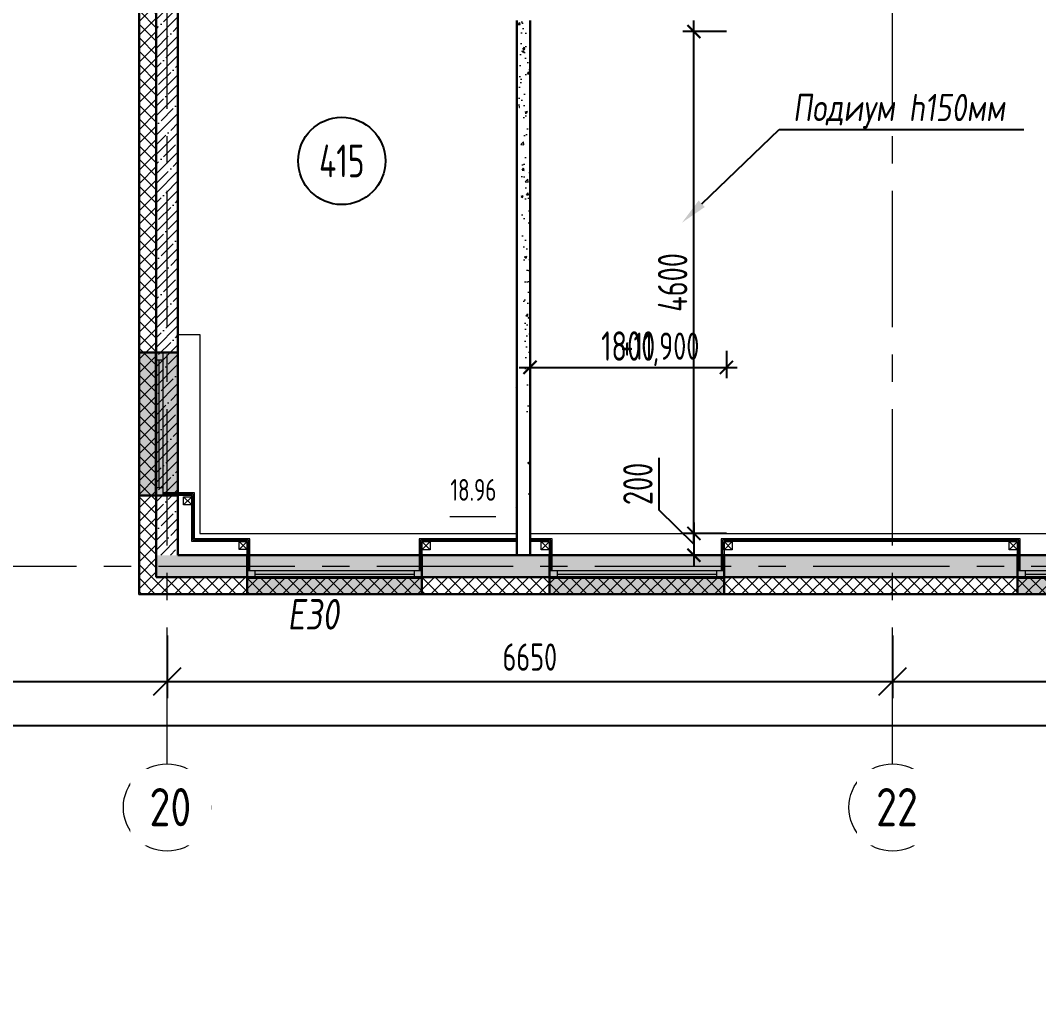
# Model space of a CAD drawing. Header units: millimetres. Extents: x -265044 to 366616, y 0 to 292181.
# Drawn here: x 249181 to 258514, y 51243 to 60206 of the extents above; entities that cross this region are included whole.
import ezdxf
from ezdxf import colors
from ezdxf.entities.mleader import LeaderData, LeaderLine
from ezdxf.enums import TextEntityAlignment as Align
from ezdxf.math import Vec2, Vec3

# ---------------------------------------------------------------- set-up
doc = ezdxf.new("R2010")
doc.units = ezdxf.units.MM
doc.header["$MEASUREMENT"] = 0
doc.header["$PDMODE"] = 3
doc.header["$PDSIZE"] = -4
doc.linetypes.add('CENTER', pattern=[2, 1.25, -0.25, 0.25, -0.25])
doc.layers.get('0').update_dxf_attribs({"color": 250, "lineweight": 9})
doc.layers.get('Defpoints').update_dxf_attribs({"color": 6})
for name, color, linetype, lineweight in [('_0', 250, 'Continuous', 9), ('АР_Маркер экспликации', 239, 'Continuous', 13), ('АР_Навесной фасад', 5, 'Continuous', 5), ('АР_Номер помещения', 1, 'Continuous', 25), ('АР_Окна БЛОК', 250, 'Continuous', 13), ('АР_Оси', 193, 'Continuous', 9), ('АР_Оси размеры', 164, 'Continuous', 9), ('АР_Отметки', 250, 'Continuous', 15), ('АР_Перегородки газоблок', 165, 'Continuous', 30), ('АР_Перегородки газоблок_Штрих', 165, 'Continuous', 5), ('АР_Подоконники', 163, 'Continuous', 9), ('АР_Помещения_площадь', 19, 'Continuous', 9), ('АР_Сущ Несущая стена', 202, 'Continuous', 30), ('АР_Утеплитель', 250, 'Continuous', 9), ('АР_Штриховка монолит', 250, 'Continuous', 9), ('СТЕНЫ кирпич ЛИДЕР', 250, 'Continuous', 15)]:
    doc.layers.add(name, color=color, linetype=linetype, lineweight=lineweight)
doc.layers.add('АР_ПБ_Двери', color=7, linetype='Continuous', lineweight=15, true_color=0xdb0000)
doc.styles.add('ISOCPEUR', font='isocpeur.ttf', dxfattribs={"width": 0.7})
doc.styles.get("Standard").update_dxf_attribs({"font": 'isocpeur.ttf'})
doc.styles.add('Архитект', font='isocpeur.ttf', dxfattribs={"width": 0.8, "oblique": 8})
doc.styles.add('ГОСТ 2.304', font='isocpeur.ttf', dxfattribs={"width": 0.7})
doc.dimstyles.new('R_100', dxfattribs={"dimtxt": 270, "dimasz": 120, "dimexe": 100, "dimexo": 0, "dimgap": 60, "dimtad": 1, "dimdec": 0, "dimrnd": 5, "dimzin": 0, "dimdsep": 46, "dimtxsty": 'ISOCPEUR', "dimblk": 'ARCHTICK', "dimcen": 0, "dimdle": 100, "dimclrd": 256, "dimclre": 256, "dimclrt": 256, "dimadec": 0, "dimazin": 0, "dimtfac": 2, "dimtdec": 0, "dimtofl": 0, "dimtmove": 1, "dimatfit": 3, "dimfxl": 1, "dimtvp": 3, "dimtolj": 1, "dimtzin": 0, "dimarcsym": 0})
doc.dimstyles.new('СПДС', dxfattribs={"dimscale": 100, "dimtxt": 2.5, "dimasz": 2.5, "dimexe": 1.5, "dimexo": 0, "dimgap": 1, "dimtad": 1, "dimdec": 0, "dimrnd": 1, "dimtxsty": 'ГОСТ 2.304', "dimblk": 'OBLIQUE', "dimcen": 2.5, "dimdle": 1.5, "dimadec": 0, "dimazin": 2, "dimtfac": 0.75, "dimtdec": 0, "dimtmove": 1, "dimatfit": 3, "dimfxl": 1, "dimtolj": 1, "dimarcsym": 1})
pattern_1 = [(45, (0, 0), (-88.38834764831844, 88.38834764831844), []), (45, (88.38834750000001, 0), (-88.38834764831844, 88.38834764831844), [156.25, -31.25, 0, -31.25])]

# ---------------------------------------------------------------- blocks, each defined once
blk = doc.blocks.new('*U371')
h = blk.add_hatch(color=8)
h.dxf.hatch_style = 1
h.paths.add_polyline_path([(-1599.999999999768, -139.9999999999287), (1.196623421334644e-13, -139.9999999999275), (-1.889459733345445e-13, 220), (-1599.999999999769, 219.9999999999986)])
at = {"color": 8, "lineweight": 30}
for p, q in [((-1599.999999999768, -139.9999999999287), (-1599.999999999769, 219.9999999999986)), ((1.196623421334644e-13, -139.9999999999275), (-1.889459733345445e-13, 220))]:
    blk.add_line(p, q, dxfattribs=at)
at = {"color": 8}
for p, q in [((-1.889459733345445e-13, 220), (-1599.999999999769, 219.9999999999986)), ((-1599.999999999768, 69.99999999999864), (-6.39948609833192e-14, 70)), ((-1599.999999999768, -1.307398633798584e-12), (0, 0)), ((-1529.999999999768, -1.250555214937776e-12), (-1529.999999999783, 69.99999999999875)), ((-1529.999999999768, 34.99999999999875), (-70.00000000000004, 34.99999999981077)), ((-70.00000000001455, -5.684341886080801e-14), (-70.00000000000003, 69.99999999999994)), ((-1599.999999999768, -139.9999999999287), (1.196623421334644e-13, -139.9999999999275)), ((-1599.999999999768, -139.9999999999287), (-1599.999999999768, -139.9999999999287)), ((-1599.999999999768, -139.9999999999287), (-1599.999999999768, -139.9999999999287)), ((1.196623421334644e-13, -139.9999999999275), (1.196623421334644e-13, -139.9999999999275)), ((1.196623421334644e-13, -139.9999999999275), (1.196623421334644e-13, -139.9999999999275))]:
    blk.add_line(p, q, dxfattribs=at)
blk = doc.blocks.new('*U372')
h = blk.add_hatch(color=8)
h.dxf.hatch_style = 1
h.paths.add_polyline_path([(-1309.999999999826, -139.9999999999285), (1.196623421334644e-13, -139.9999999999275), (-1.889459733345445e-13, 220), (-1309.999999999827, 219.9999999999989)])
at = {"color": 8, "lineweight": 30}
for p, q in [((-1309.999999999826, -139.9999999999285), (-1309.999999999827, 219.9999999999989)), ((1.196623421334644e-13, -139.9999999999275), (-1.889459733345445e-13, 220))]:
    blk.add_line(p, q, dxfattribs=at)
at = {"color": 8}
for p, q in [((-1.889459733345445e-13, 220), (-1309.999999999827, 219.9999999999989)), ((-1309.999999999827, 69.99999999999889), (-6.39948609833192e-14, 70)), ((-1309.999999999826, -1.051603248924948e-12), (0, 0)), ((-1239.999999999826, -9.947598300641403e-13), (-1239.999999999841, 69.999999999999)), ((-1239.999999999826, 34.99999999999901), (-70.00000000000004, 34.99999999981077)), ((-70.00000000001455, -5.684341886080801e-14), (-70.00000000000003, 69.99999999999994)), ((-1309.999999999826, -139.9999999999285), (1.196623421334644e-13, -139.9999999999275)), ((-1309.999999999826, -139.9999999999285), (-1309.999999999826, -139.9999999999285)), ((-1309.999999999826, -139.9999999999285), (-1309.999999999826, -139.9999999999285)), ((1.196623421334644e-13, -139.9999999999275), (1.196623421334644e-13, -139.9999999999275)), ((1.196623421334644e-13, -139.9999999999275), (1.196623421334644e-13, -139.9999999999275))]:
    blk.add_line(p, q, dxfattribs=at)
blk = doc.blocks.new('_Oblique')
at = {"color": 8, "linetype": 'ByBlock', "lineweight": -2}
blk.add_line((-0.5, -0.5), (0.5, 0.5), dxfattribs=at)
blk = doc.blocks.new('*D489')
at = {"layer": 'Defpoints', "color": 0, "lineweight": 13, "ltscale": 100, "transparency": 16777216}
for p in [(246375.6145433905, 54569.2193119342), (250525.6145433905, 54569.2193119342), (250525.6145433905, 54147.08115282306)]:
    blk.add_point(p, dxfattribs=at)
at = {"layer": 'АР_Оси размеры', "color": 8, "lineweight": -2, "ltscale": 100, "transparency": 16777216}
for p, q in [((246375.6145433905, 54569.2193119342), (246375.6145433905, 53997.08115282306)), ((250525.6145433905, 54569.2193119342), (250525.6145433905, 53997.08115282306)), ((246225.6145433905, 54147.08115282306), (250675.6145433905, 54147.08115282306))]:
    blk.add_line(p, q, dxfattribs=at)
at = {"layer": 'АР_Оси размеры', "color": 8, "lineweight": -2, "ltscale": 100, "transparency": 16777216, "xscale": 250, "yscale": 250, "zscale": 250, "rotation": 180}
blk.add_blockref('_Oblique', (246375.6145433905, 54147.08115282306), dxfattribs=at)
at = {"layer": 'АР_Оси размеры', "color": 8, "lineweight": -2, "ltscale": 100, "transparency": 16777216, "xscale": 250, "yscale": 250, "zscale": 250}
blk.add_blockref('_Oblique', (250525.6145433905, 54147.08115282306), dxfattribs=at)
at = {"layer": 'АР_Оси размеры', "color": 8, "ltscale": 100, "transparency": 16777216, "insert": (248450.6145433905, 54372.08115282306), "char_height": 250, "attachment_point": 5, "style": 'ГОСТ 2.304'}
blk.add_mtext('\\A1;4150', dxfattribs=at)
blk = doc.blocks.new('*D490')
at = {"layer": 'Defpoints', "color": 0, "lineweight": 13, "ltscale": 100, "transparency": 16777216}
for p in [(250525.6145433905, 54569.2193119342), (257175.6145433905, 54569.2193119342), (257175.6145433905, 54147.08115282306)]:
    blk.add_point(p, dxfattribs=at)
at = {"layer": 'АР_Оси размеры', "color": 8, "lineweight": -2, "ltscale": 100, "transparency": 16777216}
for p, q in [((250525.6145433905, 54569.2193119342), (250525.6145433905, 53997.08115282306)), ((257175.6145433905, 54569.2193119342), (257175.6145433905, 53997.08115282306)), ((250375.6145433905, 54147.08115282306), (257325.6145433905, 54147.08115282306))]:
    blk.add_line(p, q, dxfattribs=at)
at = {"layer": 'АР_Оси размеры', "color": 8, "lineweight": -2, "ltscale": 100, "transparency": 16777216, "xscale": 250, "yscale": 250, "zscale": 250, "rotation": 180}
blk.add_blockref('_Oblique', (250525.6145433905, 54147.08115282306), dxfattribs=at)
at = {"layer": 'АР_Оси размеры', "color": 8, "lineweight": -2, "ltscale": 100, "transparency": 16777216, "xscale": 250, "yscale": 250, "zscale": 250}
blk.add_blockref('_Oblique', (257175.6145433905, 54147.08115282306), dxfattribs=at)
at = {"layer": 'АР_Оси размеры', "color": 8, "ltscale": 100, "transparency": 16777216, "insert": (253850.6145433905, 54372.08115282306), "char_height": 250, "attachment_point": 5, "style": 'ГОСТ 2.304'}
blk.add_mtext('\\A1;6650', dxfattribs=at)
blk = doc.blocks.new('*D491')
at = {"layer": 'Defpoints', "color": 0, "lineweight": 13, "ltscale": 100, "transparency": 16777216}
for p in [(263425.6145433905, 54808.60526177776), (257175.6145433905, 54569.2193119342), (263425.6145433905, 54147.08115282306)]:
    blk.add_point(p, dxfattribs=at)
at = {"layer": 'АР_Оси размеры', "color": 8, "lineweight": -2, "ltscale": 100, "transparency": 16777216}
for p, q in [((263425.6145433905, 54808.60526177776), (263425.6145433905, 53997.08115282306)), ((257175.6145433905, 54569.2193119342), (257175.6145433905, 53997.08115282306)), ((257025.6145433905, 54147.08115282306), (263575.6145433905, 54147.08115282306))]:
    blk.add_line(p, q, dxfattribs=at)
at = {"layer": 'АР_Оси размеры', "color": 8, "lineweight": -2, "ltscale": 100, "transparency": 16777216, "xscale": 250, "yscale": 250, "zscale": 250, "rotation": 180}
blk.add_blockref('_Oblique', (257175.6145433905, 54147.08115282306), dxfattribs=at)
at = {"layer": 'АР_Оси размеры', "color": 8, "lineweight": -2, "ltscale": 100, "transparency": 16777216, "xscale": 250, "yscale": 250, "zscale": 250}
blk.add_blockref('_Oblique', (263425.6145433905, 54147.08115282306), dxfattribs=at)
at = {"layer": 'АР_Оси размеры', "color": 8, "ltscale": 100, "transparency": 16777216, "insert": (260300.6145433905, 54372.08115282306), "char_height": 250, "attachment_point": 5, "style": 'ГОСТ 2.304'}
blk.add_mtext('\\A1;6250', dxfattribs=at)
blk = doc.blocks.new('*D479')
at = {"layer": 'Defpoints', "color": 0, "lineweight": 13, "ltscale": 100, "transparency": 16777216}
for p in [(263425.6145433905, 53745), (195010.6145433905, 53419.41078697075), (263425.6145433905, 53419.41078697075)]:
    blk.add_point(p, dxfattribs=at)
at = {"layer": 'АР_Оси размеры', "color": 8, "lineweight": -2, "ltscale": 100, "transparency": 16777216}
for p, q in [((195010.6145433905, 53419.41078697075), (195010.6145433905, 53895)), ((263425.6145433905, 53419.41078697075), (263425.6145433905, 53895)), ((194860.6145433905, 53745), (263575.6145433905, 53745))]:
    blk.add_line(p, q, dxfattribs=at)
at = {"layer": 'АР_Оси размеры', "color": 8, "lineweight": -2, "ltscale": 100, "transparency": 16777216, "xscale": 250, "yscale": 250, "zscale": 250, "rotation": 180}
blk.add_blockref('_Oblique', (195010.6145433905, 53745), dxfattribs=at)
at = {"layer": 'АР_Оси размеры', "color": 8, "lineweight": -2, "ltscale": 100, "transparency": 16777216, "xscale": 250, "yscale": 250, "zscale": 250}
blk.add_blockref('_Oblique', (263425.6145433905, 53745), dxfattribs=at)
at = {"layer": 'АР_Оси размеры', "color": 8, "ltscale": 100, "transparency": 16777216, "insert": (229218.1145433905, 53970), "char_height": 250, "attachment_point": 5, "style": 'ГОСТ 2.304'}
blk.add_mtext('\\A1;68415', dxfattribs=at)
blk = doc.blocks.new('*U198')
at = {"layer": 'АР_Номер помещения', "color": 8}
blk.add_circle((-22963.34273682314, 545.0186625056899), 400, dxfattribs=at)
at = {"layer": 'АР_Помещения_площадь', "color": 8}
blk.add_line((-21550.95736736711, -2715.405690429234), (-21973.30572374861, -2715.405690429234), dxfattribs=at)
at = {"color": 8, "style": 'ISOCPEUR', "width": 0.7, "flags": 1}
blk.add_attdef('КАТЕГОРИЯ', (-499.1655280450395, -2092.186355050572), '', height=250, dxfattribs=at)
at = {"layer": 'АР_Номер помещения', "color": 8, "style": 'ISOCPEUR', "width": 0.7}
blk.add_attdef('НОМЕР_ПОМЕЩЕНИЯ', text='', height=300, dxfattribs=at).set_placement((-22963.34273682605, 545.0186625056899), align=Align.MIDDLE_CENTER)
at = {"layer": 'АР_Помещения_площадь', "color": 8, "lineweight": 30, "width": 0.7, "flags": 104}
blk.add_attdef('ИМЯ_ПОМЕЩЕНИЯ', text='', height=100, dxfattribs=at).set_placement((157.6277002443094, 1217.141369806137), align=Align.MIDDLE_CENTER)
at = {"layer": 'АР_Помещения_площадь', "color": 8, "style": 'ISOCPEUR', "width": 0.7}
blk.add_attdef('ПЛОЩАДЬ_ПОМЕЩЕНИЯ', text='', height=200, dxfattribs=at).set_placement((-21546.07120939393, -2468.900160461884), align=Align.MIDDLE_RIGHT)
blk = doc.blocks.new('_DotSmall')
at = {"color": 8, "linetype": 'ByBlock', "const_width": 0.5}
blk.add_lwpolyline([(-0.0625, 0, 1), (0.0625, 0, 1)], format="xyb", close=True, dxfattribs=at)
blk = doc.blocks.new('_ArchTick')
at = {"color": 8, "linetype": 'ByBlock', "const_width": 0.15}
blk.add_lwpolyline([(-0.5, -0.5), (0.5, 0.5)], dxfattribs=at)
blk = doc.blocks.new('*D916')
at = {"layer": 'Defpoints', "color": 8, "lineweight": -2, "ltscale": 100, "transparency": 16777216}
for p, q in [((253852.3416394966, 57201.37557958931), (253852.3416394966, 56926.77208078129)), ((255652.4866387541, 57178.44604678615), (255652.4866387541, 56926.77208078129)), ((253752.3416394966, 57026.77208078129), (255752.4866387541, 57026.77208078129))]:
    blk.add_line(p, q, dxfattribs=at)
at = {"layer": 'Defpoints', "color": 0, "lineweight": 13, "ltscale": 100, "transparency": 16777216}
for p in [(253852.3416394966, 57201.37557958931), (255652.4866387541, 57178.44604678615), (255652.4866387541, 57026.77208078129)]:
    blk.add_point(p, dxfattribs=at)
at = {"layer": 'Defpoints', "color": 8, "lineweight": -2, "ltscale": 100, "transparency": 16777216, "xscale": 120, "yscale": 120, "zscale": 120, "rotation": 180}
blk.add_blockref('_ArchTick', (253852.3416394966, 57026.77208078129), dxfattribs=at)
at = {"layer": 'Defpoints', "color": 8, "lineweight": -2, "ltscale": 100, "transparency": 16777216, "xscale": 120, "yscale": 120, "zscale": 120}
blk.add_blockref('_ArchTick', (255652.4866387541, 57026.77208078129), dxfattribs=at)
at = {"layer": 'Defpoints', "color": 8, "ltscale": 100, "transparency": 16777216, "insert": (254752.4141391254, 57221.77208078129), "char_height": 270, "attachment_point": 5, "style": 'ISOCPEUR'}
blk.add_mtext('\\A1;1800', dxfattribs=at)
blk = doc.blocks.new('*D917')
at = {"layer": 'Defpoints', "color": 8, "lineweight": -2, "ltscale": 100, "transparency": 16777216}
for p, q in [((255354.5088496305, 55405.68134895562), (255354.5088496305, 60203.59801562231)), ((255652.4866387542, 60103.59801562231), (255254.5088496305, 60103.59801562231)), ((255652.4866387542, 55505.68134895562), (255254.5088496305, 55505.68134895562))]:
    blk.add_line(p, q, dxfattribs=at)
at = {"layer": 'Defpoints', "color": 0, "lineweight": 13, "ltscale": 100, "transparency": 16777216}
for p in [(255354.5088496305, 60103.59801562231), (255652.4866387542, 60103.59801562231), (255652.4866387542, 55505.68134895562)]:
    blk.add_point(p, dxfattribs=at)
at = {"layer": 'Defpoints', "color": 8, "lineweight": -2, "ltscale": 100, "transparency": 16777216, "xscale": 120, "yscale": 120, "zscale": 120}
for p, rotation in [((255354.5088496305, 60103.59801562231), 90), ((255354.5088496305, 55505.68134895562), 270)]:
    blk.add_blockref('_ArchTick', p, dxfattribs=dict(at, rotation=rotation))
at = {"layer": 'Defpoints', "color": 8, "ltscale": 100, "transparency": 16777216, "insert": (255159.5088496305, 57804.63968228888), "char_height": 270, "attachment_point": 5, "rotation": 90, "style": 'ISOCPEUR'}
blk.add_mtext('\\A1;4600', dxfattribs=at)
blk = doc.blocks.new('*D920')
at = {"layer": 'Defpoints', "color": 8, "lineweight": -2, "ltscale": 100, "transparency": 16777216}
for p, q in [((255035.8843728682, 55719.32189885373), (255035.8843728682, 56198.42189885372)), ((255354.5088496311, 55405.68190365406), (255035.8843728682, 55719.32189885373)), ((255354.5088496311, 55605.68134895562), (255354.5088496311, 55205.6824583525)), ((255652.4866387542, 55505.68134895562), (255254.5088496311, 55505.68134895562)), ((255630.6145433905, 55305.6824583525), (255254.5088496311, 55305.6824583525))]:
    blk.add_line(p, q, dxfattribs=at)
at = {"layer": 'Defpoints', "color": 0, "lineweight": 13, "ltscale": 100, "transparency": 16777216}
for p in [(255652.4866387542, 55505.68134895562), (255354.5088496311, 55305.6824583525), (255630.6145433905, 55305.6824583525)]:
    blk.add_point(p, dxfattribs=at)
at = {"layer": 'Defpoints', "color": 8, "lineweight": -2, "ltscale": 100, "transparency": 16777216, "xscale": 120, "yscale": 120, "zscale": 120}
for p, rotation in [((255354.5088496311, 55505.68134895562), 90), ((255354.5088496311, 55305.6824583525), 270)]:
    blk.add_blockref('_ArchTick', p, dxfattribs=dict(at, rotation=rotation))
at = {"layer": 'Defpoints', "color": 8, "ltscale": 100, "transparency": 16777216, "insert": (254840.8843728681, 55958.87189885364), "char_height": 270, "attachment_point": 5, "rotation": 90, "style": 'ISOCPEUR'}
blk.add_mtext('\\A1;200', dxfattribs=at)
blk = doc.blocks.new('A$Ce02d65bd')
at = {"color": 8, "ltscale": 100}
for points in [[(0, 0), (0, 75), (75, 75), (75, 0), (0, 0)], [(0, 0), (75, 75)], [(0, 75), (75, 0)]]:
    blk.add_lwpolyline(points, dxfattribs=at)

msp = doc.modelspace()

# ---------------------------------------------------------------- hatches: boundary and pattern name
at = {"layer": 'АР_Перегородки газоблок_Штрих', "ltscale": 100}
h = msp.add_hatch(dxfattribs=at)
h.set_pattern_fill('AR-CONC', color=8, scale=30)
h.set_pattern_definition([(49.99999999999999, (0, 0), (215.178054780226, -18.82564049477853), [22.5, -247.5]), (355, (0, 0), (-41.6254000839, 225.6576401100035), [18, -198]), (100.45144446, (17.9315043, -1.5688032), (173.5526540181336, 206.8319972905888), [19.12205759999999, -210.3426336]), (46.18420000000001, (0, 60), (320.1723992014717, -49.65578423792296), [33.75, -371.25]), (96.63563549, (26.6810235, 55.86200789999999), (280.3985837022685, 292.2355802323651), [28.6831026, -315.5141279999999]), (351.1841639899999, (0, 60), (280.3985835164319, 292.2355800809971), [27, -297.0000003]), (21, (30, 45), (179.0721156355385, -120.7856671996016), [22.5, -247.5]), (326.0000000000001, (30, 45), (72.99459957647451, 217.5450135140559), [18, -198]), (71.45144474, (44.92267620000001, 34.9345278), (252.0667130189913, 96.75934584190615), [19.122057, -210.3426336]), (37.50000000000001, (0, 0), (3.647956595187201, 99.86815614939344), [0, -195.6, 0, -201, 0, -198.75]), (7.499999999999999, (0, 0), (78.92086123264458, 118.3235135647081), [0, -114.6, 0, -191.1, 0, -75.75]), (327.5, (-66.9, 0), (160.1467308517227, -6.766461520313927), [0, -75, 0, -234, 0, -310.5]), (317.5, (-96.9, 0), (174.9558508027159, 30.03149469969532), [0, -97.5, 0, -155.4, 0, -220.5])])
edge = h.paths.add_edge_path()
edge.add_line((253732.3605011029, 60205.6643694301), (253852.3605011001, 60205.66357160063))
edge.add_line((253852.3605011001, 60205.66357160063), (253852.3297379015, 55305.68205944034))
edge.add_line((253732.3297379042, 55305.68285726983), (253732.4205791161, 60205.66436903068))
edge.add_line((253852.3297421047, 55306.35155295153), (253722.3672338491, 55305.68245835502))
at = {"layer": 'АР_Утеплитель', "ltscale": 100}
h = msp.add_hatch(dxfattribs=at)
h.set_pattern_fill('ANSI37', color=8, scale=700)
h.set_pattern_definition([(45, (-750086.017747634, 104359.2129252533), (-61.87184335382291, 61.87184335382291), []), (135, (-750086.017747634, 104359.2129252533), (-61.87184335382291, -61.8718433538229), [])])
h.paths.add_polyline_path([(263525.6302291456, 64815.68245835247), (257175.6145433905, 64815.68245835253), (257175.6145433905, 82685.68245835247), (246675.6145433905, 82685.68245835253), (246675.6145433905, 86650.68245835253), (211875.6145433907, 86650.68245835253), (211875.6145433907, 82685.68245835253), (206900.4317660468, 82685.68245835253), (206900.4317660467, 82835.68245835253), (211725.6145433907, 82835.68245835253), (211725.6145433907, 86800.68245835253), (246825.6145433905, 86800.68245835253), (246825.6145433905, 82835.68245835847), (257325.6145433903, 82835.6824583525), (257325.6145433903, 64965.68245835253), (263675.6302291455, 64965.68245835247), (263675.5988576352, 54955.68245835253), (250275.6145433903, 54955.68245835253), (250275.6145433903, 61305.6824583525), (242395.6145433903, 61305.68245835241), (242395.6145433903, 66495.68245835253), (234160.3120309346, 66495.68245835253), (234160.3120309346, 66245.68245835253), (234010.3120309346, 66245.68245835253), (234010.3120309346, 66645.68245835253), (242545.6145433905, 66645.68245835247), (242545.6145433905, 61455.68245835253), (250425.6145433903, 61455.68245835253), (250425.6145433903, 55105.68245835247), (263525.5988576351, 55105.68245835253)])
at = {"layer": 'АР_Штриховка монолит', "ltscale": 100}
h = msp.add_hatch(dxfattribs=at)
h.set_pattern_fill('ANSI35', color=8, scale=500)
h.set_pattern_definition(pattern_1)
h.paths.add_polyline_path([(250485.6145433905, 61655.68245835247), (250425.6145433903, 61655.68245835206), (250425.6145433905, 61455.68245835247), (250425.6145433902, 55305.68245835247), (250625.6145433901, 55305.68245835244), (250625.6145433902, 61455.68245835253), (251549.949106007, 61455.68245834529), (251549.949106007, 61755.68245835981), (250685.6145433903, 61755.68245835253), (250685.6145433903, 62005.40612931835), (250485.6145433905, 62005.40612931835)])
h = msp.add_hatch(dxfattribs=at)
h.set_pattern_fill('ANSI35', color=8, scale=500)
h.set_pattern_definition(pattern_1)
h.paths.add_polyline_path([(250625.6145433905, 55305.68245835247), (250425.6145433903, 55305.68245835244), (250425.6145433902, 55105.68245835241), (263325.6145433904, 55105.68245835247), (263325.6145433905, 55305.68245835247)])

# ---------------------------------------------------------------- linework, layer by layer
at = {"color": 8}
for points in [[(251260.6145433911, 55165.77166550683), (251260.6145433911, 55431.44125342485), (250751.3449555711, 55431.44125342489), (250751.3733384357, 55853.14774676844), (250485.6145433912, 55853.14774332361)], [(251285.614543391, 55165.71084124495), (251285.614543391, 55456.44125342479), (250776.3449555711, 55456.44125342483), (250776.3733384357, 55878.14774676838), (250485.6429262557, 55878.14774676838)], [(251273.114543391, 55165.71084124495), (251273.114543391, 55443.94125342482), (250763.8449555711, 55443.94125342486), (250763.8733384357, 55865.64774676841), (250485.6429262557, 55865.64774676841)], [(253732.3297379623, 55454.84994250039), (252835.6145433904, 55454.8499425005), (252835.6145433904, 55165.68245836359)], [(253732.3297379575, 55442.34994250042), (252848.1145433903, 55442.34994250053), (252848.1145433903, 55165.68245836359)], [(254043.1145433905, 55165.68245836359), (254043.1145433905, 55442.34994250038), (253852.3305959335, 55442.3499425004)], [(254055.6145433905, 55165.68245836359), (254055.6145433905, 55454.84994250035), (253852.3306744114, 55454.84994250038)], [(258345.6145433904, 55165.68245837605), (258345.6145433904, 55454.84994251282), (255605.6145433904, 55454.84994251296), (255605.6145433904, 55165.68245837605)], [(258333.1145433904, 55165.68245837605), (258333.1145433904, 55442.34994251285), (255618.1145433904, 55442.34994251299), (255618.1145433904, 55165.68245837605)], [(253732.3297379526, 55429.84994250045), (252860.6145433903, 55429.84994250056), (252860.6145433903, 55222.92570213447)], [(254030.6145433905, 55185.33731604143), (254030.6145433905, 55429.84994250041), (253852.3305174557, 55429.84994250043)], [(258320.6145433905, 55185.3373160539), (258320.6145433905, 55429.84994251288), (255630.6145433903, 55429.84994251302), (255630.6145433903, 55222.92570214693)]]:
    msp.add_lwpolyline(points, dxfattribs=at)
at = {"layer": 'АР_Навесной фасад', "color": 8, "ltscale": 100}
for p, q in [((250265.6145433905, 54945.68245835253), (250265.6145433901, 61295.68245835253)), ((250275.6145433903, 54955.68245835253), (250275.6145433903, 61305.68245835253))]:
    msp.add_line(p, q, dxfattribs=at)
for points in [[(250265.6145433905, 54945.68245835253), (263685.5972620425, 54945.68245835253)], [(250275.6145433903, 54955.68245835253), (263675.5974551239, 54955.68245835253)]]:
    msp.add_lwpolyline(points, dxfattribs=at)
at = {"layer": 'АР_Оси', "color": 8, "linetype": 'CENTER', "ltscale": 1000}
for p, q in [((250525.6145433905, 53394.41078697075), (250525.6145433905, 87701.88864252507)), ((250525.6145433905, 53394.41078697075), (250525.6145433905, 87701.88864252507)), ((257175.6145433905, 53394.41078697075), (257175.6145433905, 87701.88864252507)), ((182446.8590039454, 55205.68245835253), (266044.02397386, 55205.68245835247))]:
    msp.add_line(p, q, dxfattribs=at)
at = {"layer": 'АР_Оси', "color": 8, "ltscale": 0.5}
for centre in [(250525.6145433905, 52994.41078697075), (257175.6145433903, 52994.41078697075)]:
    msp.add_circle(centre, 400, dxfattribs=at)
at = {"layer": 'АР_Перегородки газоблок', "color": 8, "ltscale": 100}
for points in [[(253732.3297379042, 55305.68285726983), (253732.3297398123, 60205.66386507099)], [(253852.3605011001, 60205.66357160063), (253852.3297379015, 55305.68205944035)]]:
    msp.add_lwpolyline(points, dxfattribs=at)
at = {"layer": 'АР_Подоконники', "color": 8, "ltscale": 100}
for p, q in [((250625.6145433912, 57328.97777240956), (250825.6145433912, 57328.97777240958)), ((250825.6145433912, 57328.97777240958), (250825.6145433913, 55505.68245835247)), ((250825.6145433913, 55505.68245834733), (253732.3297379821, 55505.68245834733)), ((253852.3309939229, 55505.74193377651), (263125.6145433905, 55505.68371399282))]:
    msp.add_line(p, q, dxfattribs=at)
at = {"layer": 'АР_Сущ Несущая стена', "color": 8, "ltscale": 100}
for p, q in [((250425.6145433903, 61455.68245835241), (250425.6145433902, 55105.68245835247)), ((250625.6145433903, 61455.68245835241), (250625.6145433909, 55305.68245835247)), ((250625.6145433905, 55305.68245835247), (263325.6145433905, 55305.68245835247)), ((250425.6145433902, 55105.68245835247), (263525.6145433903, 55105.68245835247))]:
    msp.add_line(p, q, dxfattribs=at)
at = {"layer": 'СТЕНЫ кирпич ЛИДЕР', "color": 8, "linetype": 'Continuous', "ltscale": 100}
msp.add_lwpolyline([(253852.3297379015, 55305.68205944035), (253732.3297379042, 55305.68285726983)], dxfattribs=at)

# ---------------------------------------------------------------- block references
at = {"layer": '_0', "color": 8, "lineweight": -3, "ltscale": 500}
for p, rotation in [((250751.3449555711, 55765.64774332364), 89.99999999999999), ((250751.3449555712, 55765.64774329575), 89.99999999999999), ((251260.6145433911, 55431.44125342485), 180), ((251260.6145433911, 55431.44125339696), 180), ((252935.6145433903, 55429.84994250054), 180), ((254030.6145433905, 55429.84994250041), 180), ((255705.6145433903, 55429.84994251301), 180), ((258320.6145433905, 55429.84994251288), 180)]:
    msp.add_blockref('A$Ce02d65bd', p, dxfattribs=dict(at, rotation=rotation))
at = {"layer": 'АР_Маркер экспликации', "color": 8}
ref = msp.add_blockref('*U198', (275090.2390415918, 58372.95423680809), dxfattribs=at)
ref.add_attrib('НОМЕР_ПОМЕЩЕНИЯ', '415', dxfattribs={"layer": 'АР_Номер помещения', "color": 8, "height": 300, "style": 'ISOCPEUR', "width": 0.7}).set_placement((252126.8963047657, 58917.97289931378), align=Align.MIDDLE_CENTER)
ref.add_attrib('ПЛОЩАДЬ_ПОМЕЩЕНИЯ', '18.96', dxfattribs={"layer": 'АР_Помещения_площадь', "color": 8, "height": 200, "style": 'ISOCPEUR', "width": 0.7}).set_placement((253544.1678321979, 55904.05407634619), align=Align.MIDDLE_RIGHT)
at = {"layer": 'АР_Окна БЛОК', "color": 8, "xscale": -1}
for name, p, rotation in [('*U372', (250485.6145433912, 55853.14774332361), 90), ('*U371', (252860.6145433903, 55165.68245835253), 180), ('*U371', (255630.6145433903, 55165.68245835253), 180), ('*U371', (259920.6145433902, 55165.68245835253), 180)]:
    msp.add_blockref(name, p, dxfattribs=dict(at, rotation=rotation))

# ---------------------------------------------------------------- texts
at = {"layer": 'АР_ПБ_Двери', "color": 8, "lineweight": 35, "style": 'Архитект', "oblique": 8, "width": 0.8}
msp.add_text('E30', height=280, dxfattribs=at).set_placement((251629.9329191034, 54624.18791082702))

# ---------------------------------------------------------------- dimensions: what is measured, and where the dimension line sits
at = {"layer": 'Defpoints', "color": 8, "ltscale": 100}
dim = msp.add_linear_dim(base=(255354.5088496305, 60103.59801562231), p1=(255652.4866387541, 55505.68134895559), p2=(255652.4866387541, 60103.59801562228), angle=90, dimstyle='R_100', override={"dimpost": '\\X', "dimclrd": 8, "dimclre": 8, "dimclrt": 8, "dimfxl": 2.5, "dimarcsym": 1}, dxfattribs=at)
dim.commit()
dim.dimension.update_dxf_attribs({"geometry": '*D917', "text_midpoint": (255159.5088496305, 57804.63968228888)})
dim = msp.add_linear_dim(base=(255652.4866387541, 57026.77208078129), p1=(253852.3416394966, 57201.37557958931), p2=(255652.4866387541, 57178.44604678615), dimstyle='R_100', override={"dimpost": '\\X', "dimclrd": 8, "dimclre": 8, "dimclrt": 8, "dimfxl": 2.5, "dimarcsym": 1}, dxfattribs=at)
dim.commit()
dim.dimension.update_dxf_attribs({"geometry": '*D916', "text_midpoint": (254752.4141391254, 57221.77208078129)})
dim = msp.add_linear_dim(base=(255354.5088496311, 55305.6824583525), p1=(255652.4866387541, 55505.68134895559), p2=(255630.6145433903, 55305.68245835247), angle=90, dimstyle='R_100', override={"dimpost": '\\X', "dimclrd": 8, "dimclre": 8, "dimclrt": 8, "dimfxl": 2.5, "dimarcsym": 1}, dxfattribs=at)
dim.commit()
dim.dimension.update_dxf_attribs({"geometry": '*D920', "text_midpoint": (255035.8843728681, 55779.32189885364), "dimtype": 160})
at = {"layer": 'АР_Оси размеры', "color": 8, "ltscale": 100}
for base, p1, p2, picture, middle in [((263425.6145433905, 54147.08115282306), (257175.6145433905, 54569.2193119342), (263425.6145433905, 54808.60526177776), '*D491', (260300.6145433905, 54372.08115282306)), ((250525.6145433905, 54147.08115282306), (246375.6145433905, 54569.2193119342), (250525.6145433905, 54569.2193119342), '*D489', (248450.6145433905, 54372.08115282306)), ((257175.6145433905, 54147.08115282306), (250525.6145433905, 54569.2193119342), (257175.6145433905, 54569.2193119342), '*D490', (253850.6145433905, 54372.08115282306)), ((263425.6145433905, 53745), (195010.6145433905, 53419.41078697075), (263425.6145433905, 53419.41078697075), '*D479', (229218.1145433905, 53970))]:
    dim = msp.add_linear_dim(base=base, p1=p1, p2=p2, dimstyle='СПДС', override={"dimclrd": 8, "dimclre": 8, "dimclrt": 8}, dxfattribs=at)
    dim.commit()
    dim.dimension.update_dxf_attribs({"geometry": picture, "text_midpoint": middle})

# ---------------------------------------------------------------- leaders
at = {"color": 8}
ml = msp.add_multileader_mtext('Standard', dxfattribs=at)
ml.set_content('Подиум h150мм', color=8, style='Архитект')
ml.set_leader_properties(color=8)
ml.build(insert=Vec2(0, 0))
ml.multileader.update_dxf_attribs({"text_left_attachment_type": 6, "text_right_attachment_type": 6, "dogleg_length": 100, "arrow_head_size": 250})
ctx = ml.context
ctx.base_point, ctx.char_height, ctx.arrow_head_size, ctx.landing_gap_size, ctx.plane_origin = Vec3(256235.858599246, 59207.42205936299), 250, 250, 25, Vec3(257345.7557416563, 58427.9749825655)
ctx.left_attachment, ctx.right_attachment = 6, 6
notes = []
notes.append((ctx, [(0, (1, 1, 0), (256135.858599246, 59207.42205936299), (1, 0), 100, [(0, [(255245.358599246, 58352.40345751168)], 256, [])])]))
ctx.mtext.insert, ctx.mtext.width, ctx.mtext.flow_direction = Vec3(256260.858599246, 59532.42205936299), 3119.834472029857, 5
for ctx, leaders in notes:
    for number, flags, end, landing, length, lines in leaders:
        leader = LeaderData()
        leader.index, (leader.has_last_leader_line, leader.has_dogleg_vector, leader.attachment_direction) = number, flags
        leader.last_leader_point, leader.dogleg_vector, leader.dogleg_length = Vec3(end), Vec3(landing), length
        for number, points, colour, breaks in lines:
            line = LeaderLine()
            line.index, line.vertices, line.color, line.breaks = number, Vec3.list(points), colors.encode_raw_color(colour), breaks
            leader.lines.append(line)
        ctx.leaders.append(leader)

# ---------------------------------------------------------------- next in the draw order: texts
at = {"layer": 'АР_Оси', "color": 8, "char_height": 350, "attachment_point": 1, "line_spacing_factor": 1.149209049011902, "style": 'ГОСТ 2.304', "bg_fill": 2}
for s, insert, width in [('{\\W0.8;20}', (250364.3244825848, 53172.18960433663), 392.560785356909), ('{\\W0.8;22}', (257024.2785866599, 53172.18960433663), 520.8904372304678)]:
    msp.add_mtext(s, dxfattribs=dict(at, insert=insert, width=width))

# ---------------------------------------------------------------- next in the draw order: leaders
at = {"layer": 'АР_Отметки', "color": 8}
ml = msp.add_multileader_mtext('Standard', dxfattribs=at)
ml.set_content('+9,800', color=8, style='ISOCPEUR')
ml.set_leader_properties(color=8, linetype='Continuous', lineweight=-1)
ml.set_arrow_properties(name='DOTSMALL')
ml.build(insert=Vec2(0, 0))
ml.multileader.update_dxf_attribs({"has_text_frame": 1, "text_left_attachment_type": 4, "text_right_attachment_type": 4, "dogleg_length": 100, "arrow_head_size": 180})
ctx = ml.context
ctx.base_point, ctx.char_height, ctx.arrow_head_size, ctx.landing_gap_size, ctx.plane_origin = Vec3(249563.3514583102, 81908.79616334468), 250, 180, 50, Vec3(249313.9854260816, 81247.97410478431)
ctx.left_attachment, ctx.right_attachment = 4, 4
notes = []
notes.append((ctx, [(0, (0, 0, 0), (0, 0), (1, 0), 1, [])]))
ctx.mtext.insert, ctx.mtext.width, ctx.mtext.line_spacing_style, ctx.mtext.flow_direction = Vec3(249613.3514583102, 82242.12949667801), 852.6970314602484, 2, 5
ml = msp.add_multileader_mtext('Standard', dxfattribs=at)
ml.set_content('+9,800', color=8, style='ISOCPEUR')
ml.set_leader_properties(color=8, linetype='Continuous', lineweight=-1)
ml.set_arrow_properties(name='DOTSMALL')
ml.build(insert=Vec2(0, 0))
ml.multileader.update_dxf_attribs({"has_text_frame": 1, "text_left_attachment_type": 4, "text_right_attachment_type": 4, "dogleg_length": 100, "arrow_head_size": 180})
ctx = ml.context
ctx.base_point, ctx.char_height, ctx.arrow_head_size, ctx.landing_gap_size, ctx.plane_origin = Vec3(249563.3514583101, 81908.79616334468), 250, 180, 50, Vec3(249313.9854260816, 81247.97410478431)
ctx.left_attachment, ctx.right_attachment = 4, 4
notes.append((ctx, [(0, (0, 0, 0), (0, 0), (1, 0), 1, [])]))
ctx.mtext.insert, ctx.mtext.width, ctx.mtext.line_spacing_style, ctx.mtext.flow_direction = Vec3(249613.3514583101, 82242.12949667801), 852.6970314602484, 2, 5
ml = msp.add_multileader_mtext('Standard', dxfattribs=at)
ml.set_content('+11,900', color=8, style='ISOCPEUR')
ml.set_leader_properties(color=8, linetype='Continuous', lineweight=-1)
ml.set_arrow_properties(name='DOTSMALL')
ml.build(insert=Vec2(0, 0))
ml.multileader.update_dxf_attribs({"has_text_frame": 1, "text_left_attachment_type": 4, "text_right_attachment_type": 4, "dogleg_length": 100, "arrow_head_size": 180})
ctx = ml.context
ctx.base_point, ctx.char_height, ctx.arrow_head_size, ctx.landing_gap_size, ctx.plane_origin, ctx.plane_x_axis, ctx.plane_y_axis = Vec3(254631.6534717567, 57012.59132939732), 250, 180, 50, Vec3(279867.5708053771, 44865.06388000859), Vec3(1, -4.898587196589413e-16), Vec3(4.898587196589413e-16, 1)
ctx.left_attachment, ctx.right_attachment = 4, 4
notes.append((ctx, [(0, (0, 0, 0), (0, 0), (1, 0), 1, [])]))
ctx.mtext.insert, ctx.mtext.text_direction, ctx.mtext.rotation, ctx.mtext.width, ctx.mtext.line_spacing_style, ctx.mtext.flow_direction = Vec3(254681.6534717567, 57345.92466273066), Vec3(1, -4.898587196589413e-16), 6.283185307179585, 852.6970314602484, 2, 5
for ctx, leaders in notes:
    for number, flags, end, landing, length, lines in leaders:
        leader = LeaderData()
        leader.index, (leader.has_last_leader_line, leader.has_dogleg_vector, leader.attachment_direction) = number, flags
        leader.last_leader_point, leader.dogleg_vector, leader.dogleg_length = Vec3(end), Vec3(landing), length
        for number, points, colour, breaks in lines:
            line = LeaderLine()
            line.index, line.vertices, line.color, line.breaks = number, Vec3.list(points), colors.encode_raw_color(colour), breaks
            leader.lines.append(line)
        ctx.leaders.append(leader)

doc.saveas('drawing.dxf')
